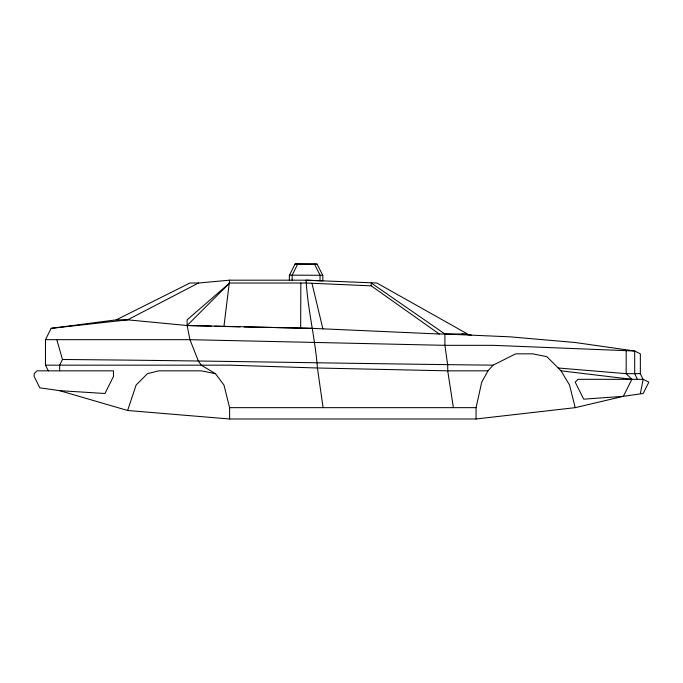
<?xml version="1.0" encoding="UTF-8"?>
<svg xmlns="http://www.w3.org/2000/svg" width="683" height="683" viewBox="0 0 683 683"><rect width="100%" height="100%" fill="white"/><g stroke="black" fill="none" stroke-linecap="round" stroke-linejoin="round"><path stroke-width="1.02" d="M300.631 328.105L300.853 283.018M214.471 326.226L223.939 326.474L229.608 280.184L306.095 280.184L322.82 280.85L322.82 275.275L289.361 275.164L289.361 280.184M640.355 393.493L643.181 379.33L578.031 379.33L575.197 382.164L583.7 399.162L623.357 396.328L643.181 393.493L648.85 382.164L643.181 379.33M59.643 390.659L104.969 393.493L113.463 376.495L113.463 370.835L36.984 370.835L34.15 373.661L34.15 376.495L39.819 387.824L59.643 390.659L127.627 410.492L229.608 418.986L476.051 418.986L476.051 407.657L481.72 382.164L487.986 370.835L493.049 365.166L515.716 353.837L532.706 353.837L546.87 356.671L561.033 370.835L569.537 384.999L575.197 407.657L623.357 396.328L631.852 379.33L626.191 373.661L558.199 368M127.627 410.492L136.13 384.999L147.46 373.661L158.789 370.835L201.28 370.835L215.444 373.661L223.939 384.999L229.608 407.657L229.608 418.986M48.314 370.835L45.479 365.166L45.479 339.673L51.148 328.344L116.298 319.84L127.627 319.84L187.116 325.509L211.32 326.141M56.809 339.673L62.477 359.497L59.643 365.166L59.643 370.835M289.481 275.164L295.065 264.014L317.117 264.116L322.7 275.275M297.728 264.014L292.153 275.164L292.153 280.184M323.085 407.657L317.424 368C315.264 338.606 307.734 309.74 306.095 280.184L376.905 283.018L467.556 334.004L439.229 334.004L371.245 285.853L306.428 283.018L229.608 283.018L187.116 325.509L189.951 339.673L198.446 361.222L201.28 365.166L215.444 373.661M229.608 283.018L187.116 319.84L187.116 325.509L311.755 328.344L439.229 334.004M229.608 280.184L198.446 283.018L127.627 319.84L51.148 328.344M116.298 319.84L189.951 283.018L198.446 283.018M476.051 418.986L575.197 407.657M294.936 264.014L317.245 264.125M45.479 339.673L189.951 339.673L444.898 345.333L493.049 345.333L634.686 351.002L640.355 353.837L640.355 373.661L643.01 379.33M45.479 365.166L229.608 365.166L317.424 368L447.724 370.835L487.986 370.835M493.049 365.166C349.534 363.621 206.01 360.624 62.477 359.497M640.355 373.661L626.191 373.661L626.191 351.002M229.608 407.657L476.051 407.657M223.939 326.474L239.921 326.815M244.181 326.901L271.868 327.49M274.003 327.541L311.755 328.344M371.245 285.853L371.245 283.018L444.898 334.004L510.047 336.839L575.197 342.507L634.686 351.002L634.686 373.661L637.427 379.33M461.887 334.004L465.055 334.354M467.172 334.593L471.398 335.063M561.033 370.835L631.852 379.33M314.453 264.014L320.028 275.164L320.028 280.739M311.96 283.257L322.888 328.839M453.392 407.657L447.724 370.835L447.724 365.166L444.898 345.333L444.898 334.004"/></g></svg>
